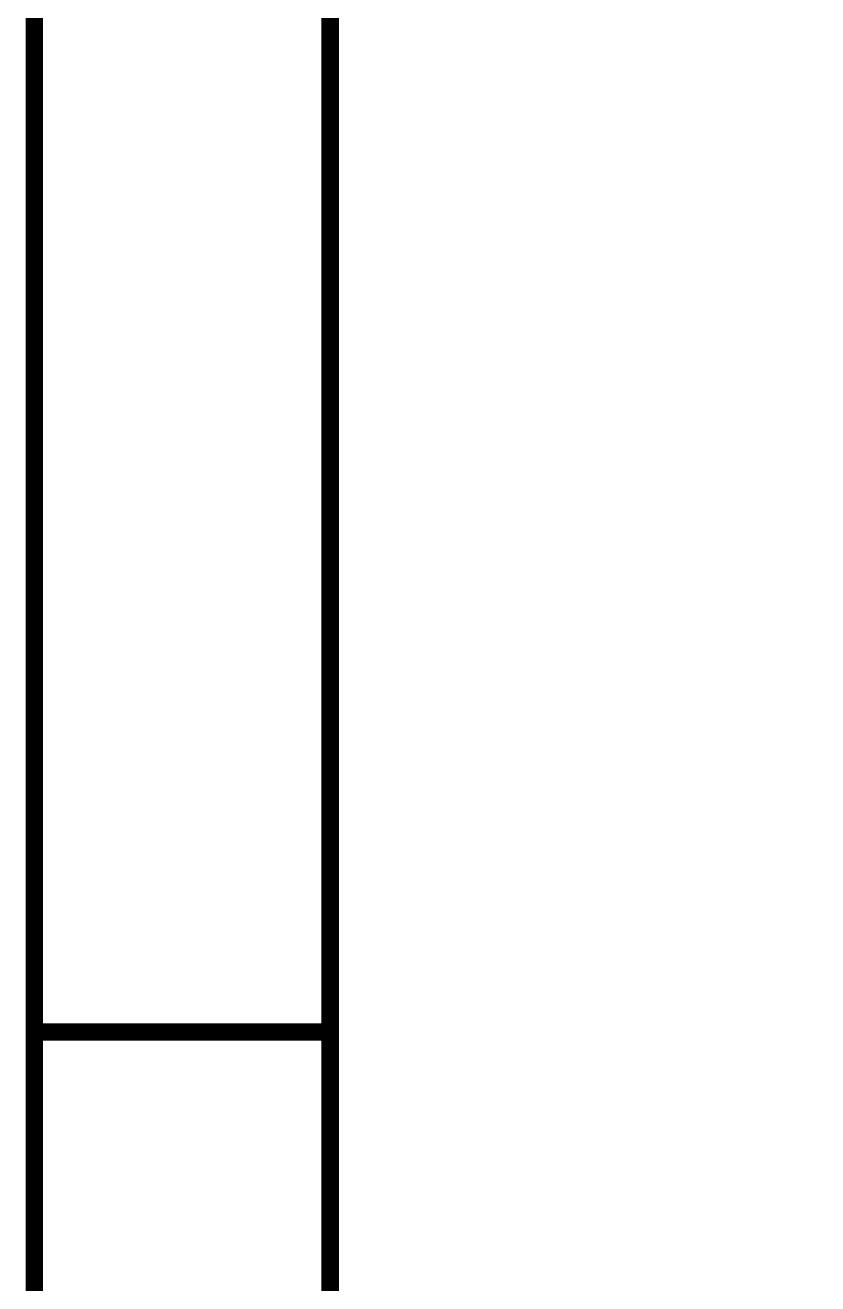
# Model space of a CAD drawing. Header units: inches. Extents: x 0 to 11.5, y 0 to 7.6.
# Drawn here: x -0.006 to 0.53, y 3.63 to 4.48 of the extents above; entities that cross this region are included whole.
import ezdxf

# ---------------------------------------------------------------- set-up
doc = ezdxf.new("R2010")
doc.units = ezdxf.units.IN
doc.header["$MEASUREMENT"] = 0
doc.layers.add('Sheet', color=255, linetype='Continuous')

msp = doc.modelspace()

# ---------------------------------------------------------------- linework, layer by layer
at = {"layer": 'Sheet'}
for points in [[(0.00066, 7.6, 0.0118, 0.0118, 0), (11.5, 7.6, 0.0118, 0.0118, 0), (11.5, 0, 0.0118, 0.0118, 0), (0.00066, 0, 0.0118, 0.0118, 0), (0.00066, 7.6, 0.0118, 0.0118, 0)], [(0.00066, 7.6, 0.0039, 0.0039, 0), (0.00066, 0, 0.0039, 0.0039, 0), (11.5, 0, 0.0039, 0.0039, 0), (11.5, 7.6, 0.0039, 0.0039, 0), (0.00066, 7.6, 0.0039, 0.0039, 0), (0.00066, 7.6, 0.0039, 0.0039, 0)], [(0.20044, 7.39955, 0.0118, 0.0118, 0), (11.30022, 7.39955, 0.0118, 0.0118, 0), (11.30022, 0.19979, 0.0118, 0.0118, 0), (0.20044, 0.19979, 0.0118, 0.0118, 0), (0.20044, 7.39955, 0.0118, 0.0118, 0)], [(0.20044, 7.39955, 0.0039, 0.0039, 0), (0.20044, 0.19979, 0.0039, 0.0039, 0), (11.30022, 0.19979, 0.0039, 0.0039, 0), (11.30022, 7.39955, 0.0039, 0.0039, 0), (0.20044, 7.39955, 0.0039, 0.0039, 0), (0.20044, 7.39955, 0.0039, 0.0039, 0)]]:
    msp.add_lwpolyline(points, format="xyseb", close=True, dxfattribs=at)
msp.add_lwpolyline([(0.00033, 3.8, 0.0118, 0.0118, 0), (0.20044, 3.8, 0.0118, 0.0118, 0)], format="xyseb", dxfattribs=at)

doc.saveas('drawing.dxf')
